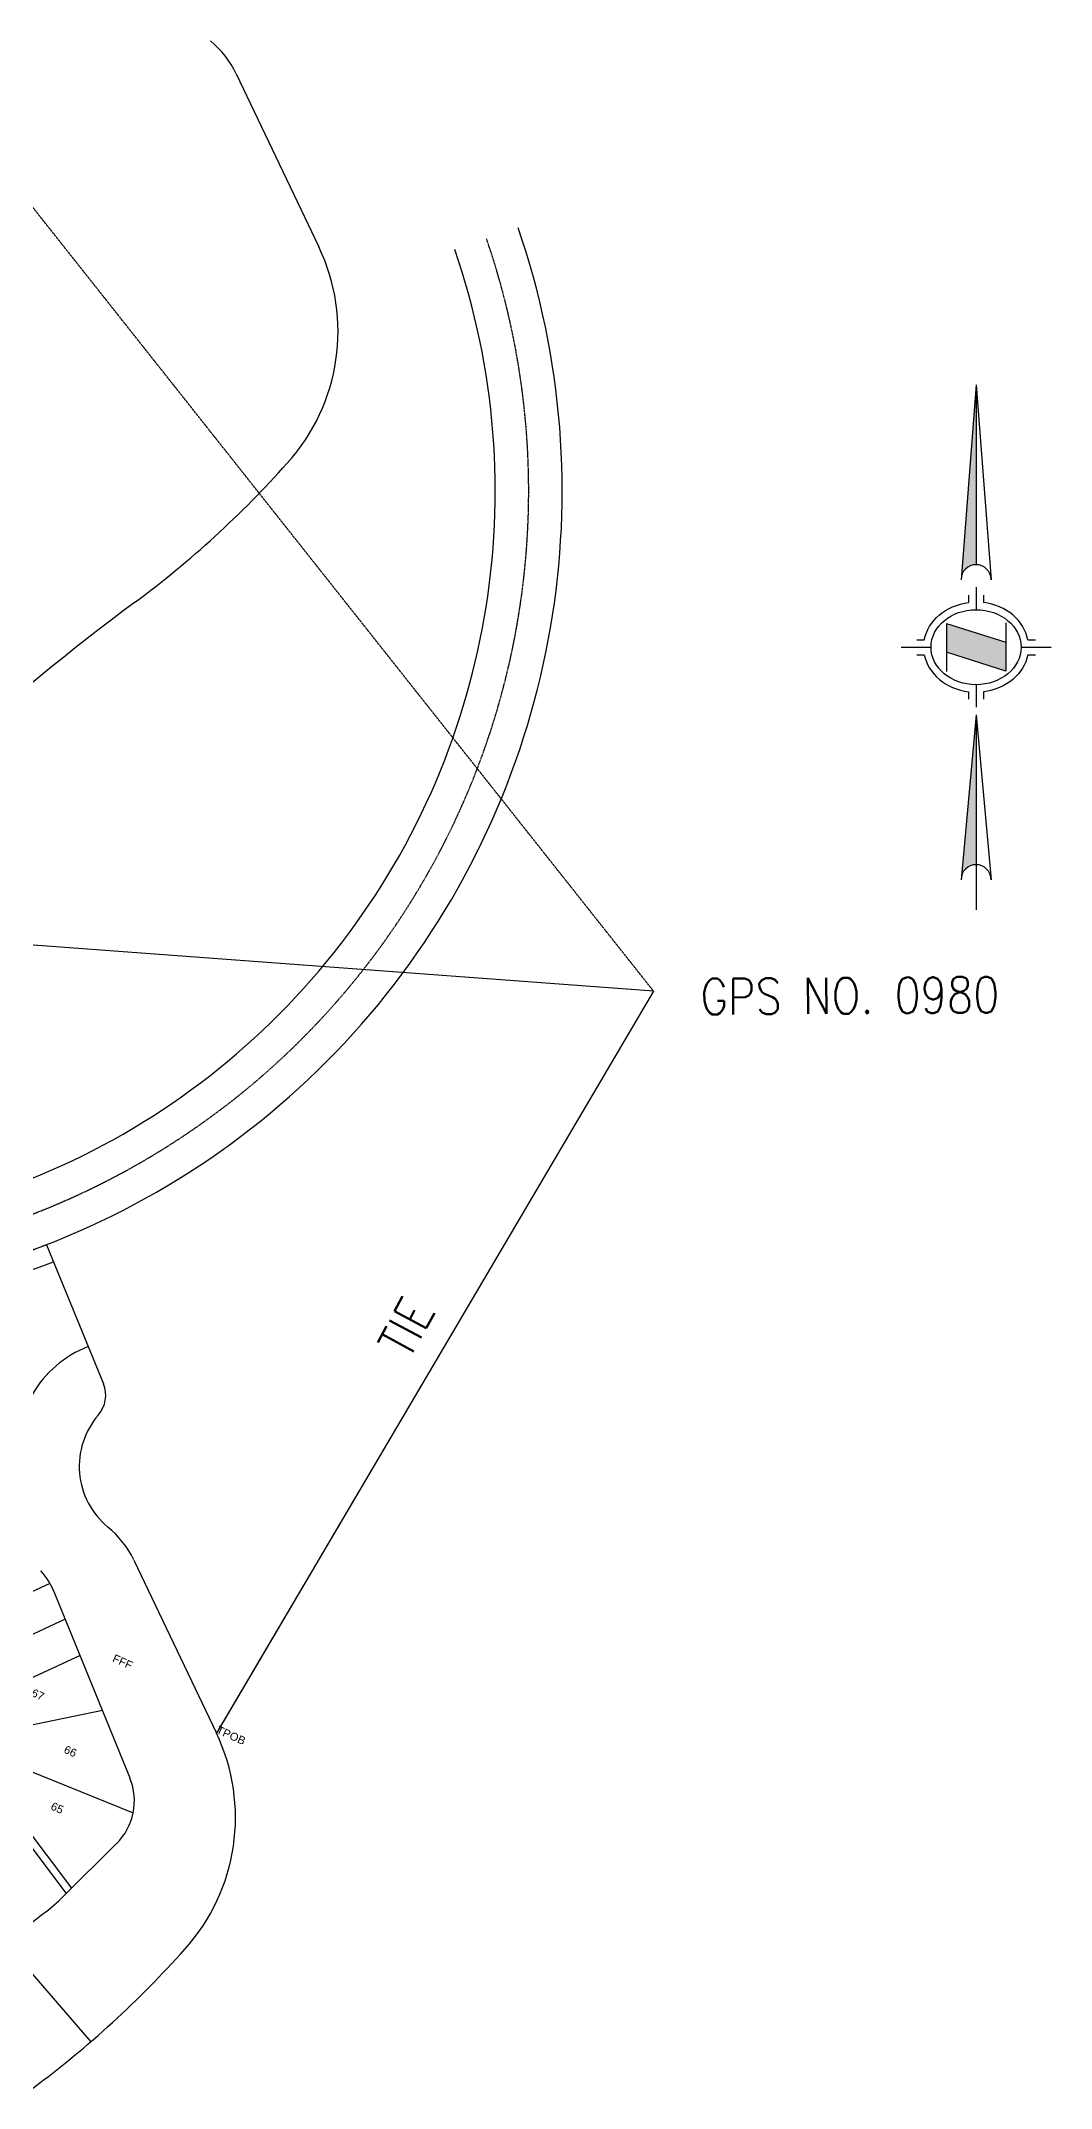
# Model space of a CAD drawing. Extents: x 6117139 to 6122428, y 2195785 to 2203370.
# Drawn here: x 6121417 to 6122428, y 2196197 to 2198244 of the extents above; entities that cross this region are included whole.
import ezdxf
from ezdxf.enums import TextEntityAlignment as Align

# ---------------------------------------------------------------- set-up
doc = ezdxf.new("R2010")
doc.units = 21
doc.header["$MEASUREMENT"] = 0
doc.linetypes.add('CENTER2', pattern=[1.125, 0.75, -0.125, 0.125, -0.125])
doc.linetypes.add('DASHED2', pattern=[0.375, 0.25, -0.125])
for name, color, linetype in [('V-ANNO', 7, 'Continuous'), ('V-LINE-CALC', 3, 'Continuous'), ('V-LINE-CNTR', 1, 'CENTER2'), ('V-LINE-LOTS', 3, 'Continuous'), ('V-LINE-PIQ', 2, 'Continuous'), ('V-LINE-RTWY', 1, 'Continuous'), ('V-LINE-TIE', 5, 'DASHED2'), ('V-MISC', 6, 'Continuous'), ('V-NODE-TPOB', 7, 'Continuous')]:
    doc.layers.add(name, color=color, linetype=linetype)
doc.styles.add('L80', font='simplex.shx', dxfattribs={"width": 0.85, "height": 8})
doc.styles.add('LOTNUM', font='arial.ttf')

# ---------------------------------------------------------------- blocks, each defined once
blk = doc.blocks.new('na')
at = {"layer": 'V-MISC'}
h = blk.add_hatch(color=256, dxfattribs=at)
h.paths.add_polyline_path([(0, 1.75), (-0.099, 0.465, -0.369924), (0, 0.55)])
h.paths.add_polyline_path([(0.198, -0.159), (0.198, 0.034), (-0.198, 0.159), (-0.198, -0.034)])
h.paths.add_polyline_path([(0, -0.45), (-0.098, -1.532, -0.36205), (0, -1.45)])
for p, q in [((0, 1.75), (-0.1, 0.45)), ((0, 1.75), (0, 0.55)), ((0, 1.75), (0.1, 0.45)), ((0, 0.4), (0, 0.25)), ((-0.198, 0.159), (0.198, 0.034)), ((-0.5, 0), (-0.3, 0)), ((0.3, 0), (0.5, 0)), ((0.198, -0.159), (-0.198, -0.034)), ((0, -0.25), (0, -0.4)), ((0, -0.45), (-0.1, -1.55)), ((0, -0.45), (0.1, -1.55)), ((0, -0.45), (0, -1.75))]:
    blk.add_line(p, q, dxfattribs=at)
at = {"layer": 'V-MISC', "color": 4}
for p, q in [((-0.05, 0.347), (-0.05, 0.297)), ((0.05, 0.347), (0.05, 0.297)), ((-0.198, 0.159), (-0.198, -0.162)), ((0.198, 0.162), (0.198, -0.159)), ((-0.396, 0.05), (-0.345, 0.05)), ((0.345, 0.05), (0.396, 0.05)), ((-0.396, -0.05), (-0.345, -0.05)), ((0.345, -0.05), (0.396, -0.05)), ((-0.05, -0.297), (-0.05, -0.347)), ((0.05, -0.297), (0.05, -0.347))]:
    blk.add_line(p, q, dxfattribs=at)
at = {"layer": 'V-MISC'}
for centre in [(0, 0.45), (0, -1.55)]:
    blk.add_arc(centre, 0.1, 0, 180, dxfattribs=at)
at = {"layer": 'V-MISC', "color": 4, "extrusion": (0, 0, -1)}
for major_axis in [(-0.35, 0), (0.35, 0)]:
    blk.add_ellipse((0, 0), major_axis=major_axis, ratio=0.857143, start_param=0.167432, end_param=1.427453, dxfattribs=at)
at = {"layer": 'V-MISC', "color": 4}
for major_axis in [(0.35, 0), (-0.35, 0)]:
    blk.add_ellipse((0, 0), major_axis=major_axis, ratio=0.857143, start_param=0.167432, end_param=1.427453, dxfattribs=at)
at = {"layer": 'V-MISC'}
blk.add_ellipse((0, 0), major_axis=(0.3, 0), ratio=0.833333, dxfattribs=at)

msp = doc.modelspace()

# ---------------------------------------------------------------- linework, layer by layer
at = {"layer": 'V-LINE-CALC'}
for q in [(6121152.4, 2197359.2), (6121592.6, 2196552.3)]:
    msp.add_line((6122029.9, 2197294.1), q, dxfattribs=at)
at = {"layer": 'V-LINE-CNTR'}
msp.add_arc((6121130, 2197794.4), 775, 264, 19, dxfattribs=at)
at = {"layer": 'V-LINE-LOTS'}
for p, q in [((6121426.1, 2196701.9), (6121326.6, 2196656.1)), ((6121506.2, 2196507.2), (6121431, 2196691.9)), ((6121441.5, 2196666.1), (6121343, 2196620.6)), ((6121456.2, 2196629.9), (6121359.3, 2196585.2)), ((6121478.6, 2196574.8), (6121373.5, 2196553.4)), ((6121375.8, 2196526.7), (6121509.4, 2196472.7)), ((6121363, 2196496.9), (6121442.2, 2196391.8)), ((6121367.5, 2196503.4), (6121447.6, 2196397.2)), ((6121439.9, 2196389.5), (6121492.8, 2196442)), ((6121381.1, 2196343.4), (6121467, 2196243.7))]:
    msp.add_line(p, q, dxfattribs=at)
for centre, radius, start, end in [((6121130, 2197794.4), 827, 266.5016, 291.2412), ((6121505.2, 2196834.6), 112, 111.4146, 149.9644), ((6121356.9, 2196661.8), 80, 22.1427, 41.1956), ((6121450.6, 2196484.6), 60, 314.7616, 22.1427), ((6121299.1, 2196531.5), 200, 306.8774, 314.7618), ((6118974.9, 2199629.6), 4073, 304.2123, 306.8774)]:
    msp.add_arc(centre, radius, start, end, dxfattribs=at)
at = {"layer": 'V-LINE-PIQ'}
for p, q in [((6121612.5, 2198211.5), (6121695.2, 2198038.4)), ((6121422.6, 2197040.7), (6121479.6, 2196901.5)), ((6121509.9, 2196725.4), (6121592.6, 2196552.3))]:
    msp.add_line(p, q, dxfattribs=at)
for centre, radius, start, end in [((6121525.8, 2198170.2), 96, 25.529, 50.6732), ((6121518.3, 2197953.9), 196, 317.794, 25.529), ((6120915.9, 2198487.9), 1001, 306.5183, 318.3136), ((6122998.7, 2195675.1), 2499, 126.5183, 137.6306), ((6121130, 2197794.4), 808.5, 264, 291.2174), ((6121451.9, 2196890.1), 30, 319.0811, 22.2805), ((6121533.9, 2196819.1), 78.5, 139.0811, 230.6732), ((6121423.3, 2196684.1), 96, 25.529, 50.6732), ((6121415.7, 2196467.8), 196, 317.794, 25.529), ((6120813.4, 2197001.9), 1001, 306.5183, 318.3136)]:
    msp.add_arc(centre, radius, start, end, dxfattribs=at)
at = {"layer": 'V-LINE-RTWY'}
for radius in [808.5, 741.5]:
    msp.add_arc((6121130, 2197794.4), radius, 264, 19, dxfattribs=at)
at = {"layer": 'V-LINE-TIE'}
for q in [(6117267.9, 2203305.3), (6121592.6, 2196552.3)]:
    msp.add_line((6122029.9, 2197294.2), q, dxfattribs=at)
at = {"layer": 'V-NODE-TPOB'}
msp.add_point((6121592.6, 2196552.3), dxfattribs=at)

# ---------------------------------------------------------------- block references
at = {"layer": 'V-MISC', "xscale": 150, "yscale": 150, "zscale": 150}
msp.add_blockref('na', (6122352.5, 2197638.2), dxfattribs=at)

# ---------------------------------------------------------------- texts
at = {"layer": 'V-ANNO', "style": 'L80', "width": 0.85}
for s, rotation, p in [('GPS NO. 0980', 0.3791, (6122076.9, 2197270.7)), ('TIE', 61.7541, (6121785.2, 2196924.8))]:
    msp.add_text(s, height=36, rotation=rotation, dxfattribs=at).set_placement(p)
at = {"layer": 'V-ANNO', "style": 'LOTNUM'}
msp.add_text(' FFF', height=8, rotation=335.9545, dxfattribs=at).set_placement((6121497.4, 2196624.3), align=Align.MIDDLE)
for s, p in [('67', (6121412.5, 2196587.2)), ('66', (6121444.9, 2196530.5)), ('65', (6121431.8, 2196473.8))]:
    msp.add_text(s, height=8, rotation=335.9545, dxfattribs=at).set_placement(p, align=Align.CENTER)
at = {"layer": 'V-ANNO', "color": 1, "style": 'LOTNUM'}
msp.add_text('TPOB', height=8, rotation=335.9545, dxfattribs=at).set_placement((6121607.3, 2196550.1), align=Align.MIDDLE)

doc.saveas('drawing.dxf')
